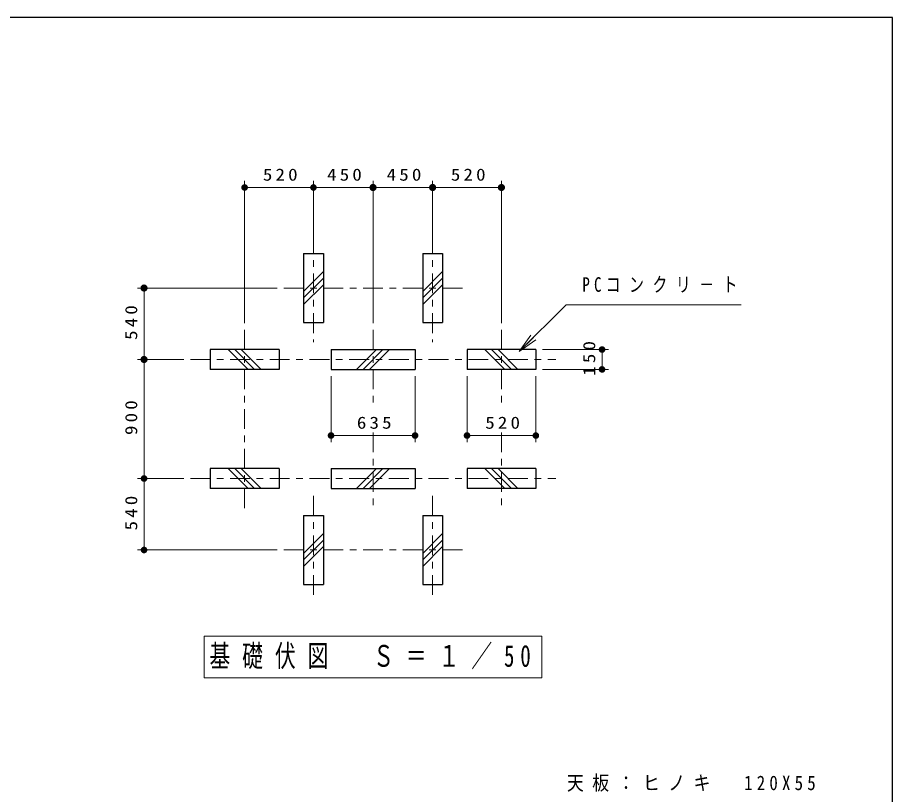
# Model space of a CAD drawing. Units: millimetres on the paper, with parts at other scales. Extents: x -365 to 0, y 0 to 257.
# Drawn here: x -132.2 to 0, y 139.5 to 257 of the extents above; entities that cross this region are included whole.
import ezdxf

# ---------------------------------------------------------------- set-up
doc = ezdxf.new("R2010")
doc.units = ezdxf.units.MM
doc.linetypes.add('USER2', pattern=[6, 3, -1, 1, -1])
doc.layers.add('LY_1', color=3, linetype='Continuous', lineweight=25)
doc.layers.add('LY_3', color=7, linetype='Continuous', lineweight=13)
doc.styles.add('ＭＳ ゴシック', font='')
doc.styles.get('ＭＳ ゴシック').set_extended_font_data('MS Gothic')

# ---------------------------------------------------------------- blocks, each defined once
blk = doc.blocks.new('filled_dot')
at = {"color": 0, "linetype": 'Continuous', "lineweight": -2, "const_width": 1.25}
blk.add_lwpolyline([(-0.625, 0, 1), (0.625, 0, 1)], format="xyb", close=True, dxfattribs=at)

msp = doc.modelspace()

# ---------------------------------------------------------------- linework, layer by layer
at = {"layer": 'LY_1', "color": 7, "lineweight": 13}
for p, q in [((-97.884, 210.798), (-97.884, 232.298)), ((-87.484, 224.298), (-87.484, 232.298)), ((-78.484, 210.798), (-78.484, 232.298)), ((-69.484, 224.298), (-69.484, 232.298)), ((-59.084, 210.798), (-59.084, 232.298)), ((-97.884, 231.298), (-87.484, 231.298)), ((-87.484, 231.298), (-78.484, 231.298)), ((-78.484, 231.298), (-69.484, 231.298)), ((-69.484, 231.298), (-59.084, 231.298)), ((-92.984, 216.098), (-114.084, 216.098)), ((-113.084, 205.298), (-113.084, 216.098)), ((-56.387, 206.492), (-54.619, 208.967)), ((-56.387, 206.492), (-54.265, 208.614)), ((-53.912, 208.26), (-56.387, 206.492)), ((-52.884, 206.798), (-42.884, 206.798)), ((-43.884, 206.798), (-43.884, 203.798)), ((-107.084, 205.298), (-114.084, 205.298)), ((-113.084, 187.298), (-113.084, 205.298)), ((-52.884, 203.798), (-42.884, 203.798)), ((-84.834, 202.798), (-84.834, 192.798)), ((-72.134, 202.798), (-72.134, 192.798)), ((-64.284, 202.798), (-64.284, 192.798)), ((-53.884, 202.798), (-53.884, 192.798)), ((-72.134, 193.798), (-84.834, 193.798)), ((-53.884, 193.798), (-64.284, 193.798)), ((-107.084, 187.298), (-114.084, 187.298)), ((-113.084, 176.498), (-113.084, 187.298)), ((-92.984, 176.498), (-114.084, 176.498)), ((-52.984, 163.448), (-103.984, 163.448)), ((-103.984, 163.448), (-103.984, 157.148)), ((-52.984, 157.148), (-52.984, 163.448)), ((-103.984, 157.148), (-52.984, 157.148))]:
    msp.add_line(p, q, dxfattribs=at)
at = {"layer": 'LY_1', "color": 7, "linetype": 'USER2', "lineweight": 13}
for p, q in [((-87.484, 224.298), (-87.484, 207.898)), ((-69.484, 224.298), (-69.484, 207.898)), ((-91.984, 216.098), (-64.984, 216.098)), ((-97.884, 209.798), (-97.884, 182.798)), ((-78.484, 209.798), (-78.484, 198.326)), ((-59.084, 209.798), (-59.084, 198.326)), ((-106.084, 205.298), (-50.884, 205.298)), ((-78.484, 194.283), (-78.484, 182.798)), ((-59.084, 194.283), (-59.084, 182.798)), ((-106.084, 187.298), (-50.884, 187.298)), ((-87.484, 184.698), (-87.484, 169.298)), ((-69.484, 184.698), (-69.484, 169.298)), ((-91.984, 176.498), (-64.984, 176.498))]:
    msp.add_line(p, q, dxfattribs=at)
at = {"layer": 'LY_1'}
for p, q in [((-88.984, 221.298), (-88.984, 210.898)), ((-88.984, 221.298), (-85.984, 221.298)), ((-85.984, 221.298), (-85.984, 210.898)), ((-70.984, 221.298), (-70.984, 210.898)), ((-70.984, 221.298), (-67.984, 221.298)), ((-67.984, 221.298), (-67.984, 210.898)), ((-88.984, 215.588), (-85.984, 218.588)), ((-70.984, 215.588), (-67.984, 218.588)), ((-88.984, 214.598), (-85.984, 217.598)), ((-70.984, 214.598), (-67.984, 217.598)), ((-88.984, 213.608), (-85.984, 216.608)), ((-70.984, 213.608), (-67.984, 216.608)), ((-88.984, 210.898), (-85.984, 210.898)), ((-70.984, 210.898), (-67.984, 210.898)), ((-92.684, 206.798), (-103.084, 206.798)), ((-103.084, 206.798), (-103.084, 203.798)), ((-100.374, 206.798), (-97.374, 203.798)), ((-99.384, 206.798), (-96.384, 203.798)), ((-98.394, 206.798), (-95.394, 203.798)), ((-92.684, 206.798), (-92.684, 203.798)), ((-84.834, 206.798), (-84.834, 203.798)), ((-84.834, 206.798), (-72.134, 206.798)), ((-80.974, 203.798), (-77.974, 206.798)), ((-79.984, 203.798), (-76.984, 206.798)), ((-78.994, 203.798), (-75.994, 206.798)), ((-72.134, 206.798), (-72.134, 203.798)), ((-53.884, 206.798), (-64.284, 206.798)), ((-64.284, 206.798), (-64.284, 203.798)), ((-61.574, 206.798), (-58.574, 203.798)), ((-60.584, 206.798), (-57.584, 203.798)), ((-59.594, 206.798), (-56.594, 203.798)), ((-53.884, 206.798), (-53.884, 203.798)), ((-92.684, 203.798), (-103.084, 203.798)), ((-84.834, 203.798), (-72.134, 203.798)), ((-53.884, 203.798), (-64.284, 203.798)), ((-92.684, 188.798), (-103.084, 188.798)), ((-103.084, 188.798), (-103.084, 185.798)), ((-100.374, 188.798), (-97.374, 185.798)), ((-99.384, 188.798), (-96.384, 185.798)), ((-98.394, 188.798), (-95.394, 185.798)), ((-92.684, 188.798), (-92.684, 185.798)), ((-84.834, 188.798), (-72.134, 188.798)), ((-84.834, 188.798), (-84.834, 185.798)), ((-80.974, 185.798), (-77.974, 188.798)), ((-79.984, 185.798), (-76.984, 188.798)), ((-78.994, 185.798), (-75.994, 188.798)), ((-72.134, 188.798), (-72.134, 185.798)), ((-64.284, 188.798), (-64.284, 185.798)), ((-53.884, 188.798), (-64.284, 188.798)), ((-61.574, 188.798), (-58.574, 185.798)), ((-60.584, 188.798), (-57.584, 185.798)), ((-59.594, 188.798), (-56.594, 185.798)), ((-53.884, 188.798), (-53.884, 185.798)), ((-92.684, 185.798), (-103.084, 185.798)), ((-84.834, 185.798), (-72.134, 185.798)), ((-53.884, 185.798), (-64.284, 185.798)), ((-88.984, 181.698), (-88.984, 171.298)), ((-88.984, 181.698), (-85.984, 181.698)), ((-85.984, 181.698), (-85.984, 171.298)), ((-70.984, 181.698), (-70.984, 171.298)), ((-70.984, 181.698), (-67.984, 181.698)), ((-67.984, 181.698), (-67.984, 171.298)), ((-88.984, 175.988), (-85.984, 178.988)), ((-70.984, 175.988), (-67.984, 178.988)), ((-88.984, 174.998), (-85.984, 177.998)), ((-70.984, 174.998), (-67.984, 177.998)), ((-88.984, 174.008), (-85.984, 177.008)), ((-70.984, 174.008), (-67.984, 177.008)), ((-88.984, 171.298), (-85.984, 171.298)), ((-70.984, 171.298), (-67.984, 171.298))]:
    msp.add_line(p, q, dxfattribs=at)
at = {"layer": 'LY_1', "color": 7, "lineweight": 13}
msp.add_lwpolyline([(-56.387, 206.492), (-49.316, 213.563), (-22.854, 213.563)], dxfattribs=at)
at = {"layer": 'LY_3', "color": 20, "lineweight": 25}
for p, q in [((0, 257), (-365, 257)), ((0, 0), (0, 257))]:
    msp.add_line(p, q, dxfattribs=at)

# ---------------------------------------------------------------- block references
at = {"layer": 'LY_1', "color": 7, "lineweight": 13, "xscale": 0.4, "yscale": 0.4}
for p in [(-97.884, 231.298), (-84.834, 193.798), (-64.284, 193.798)]:
    msp.add_blockref('filled_dot', p, dxfattribs=at)
at = {"layer": 'LY_1', "color": 7, "lineweight": 13}
for p, xscale, yscale, rotation in [((-87.484, 231.298), 0.4, 0.4, 180), ((-78.484, 231.298), 0.431, 0.431, 180), ((-69.484, 231.298), 0.431, 0.431, 180), ((-59.084, 231.298), 0.431, 0.431, 180), ((-113.084, 216.098), 0.431, 0.431, 270), ((-43.884, 206.798), 0.4, 0.4, 270), ((-113.084, 205.298), 0.431, 0.431, 270), ((-43.884, 203.798), 0.4, 0.4, 90), ((-72.134, 193.798), 0.4, 0.4, 180), ((-53.884, 193.798), 0.4, 0.4, 180), ((-113.084, 187.298), 0.4, 0.4, 270), ((-113.084, 176.498), 0.4, 0.4, 90)]:
    msp.add_blockref('filled_dot', p, dxfattribs=dict(at, xscale=xscale, yscale=yscale, rotation=rotation))

# ---------------------------------------------------------------- texts
at = {"layer": 'LY_1', "color": 7, "style": 'ＭＳ ゴシック'}
for s, insert, char_height, attachment_point in [('\\T1.33;\\W1.15;520', (-92.269, 232.298), 1.833, 8), ('\\T1.33;\\W1.15;450', (-82.569, 232.298), 1.833, 8), ('\\T1.33;\\W1.15;450', (-73.569, 232.298), 1.833, 8), ('\\T1.33;\\W1.15;520', (-63.869, 232.298), 1.833, 8), ('\\T1.57;\\W0.75;PCコンクリ－ト', (-46.854, 216.563), 2.199, 4), ('\\T1.33;\\W1.15;635', (-78.067, 194.798), 1.833, 8), ('\\T1.33;\\W1.15;520', (-58.669, 194.798), 1.833, 8), ('\\T1.57;\\W0.7;基礎伏図\u3000Ｓ＝１／50', (-78.484, 160.298), 3.299, 5), ('\\T1.5;\\W0.85;天板：ヒノキ\u3000120X55', (-49.186, 141.169), 2.199, 4)]:
    msp.add_mtext(s, dxfattribs=dict(at, insert=insert, char_height=char_height, attachment_point=attachment_point))
at = {"layer": 'LY_1', "color": 7, "char_height": 1.833, "attachment_point": 8, "rotation": 90, "style": 'ＭＳ ゴシック'}
for s, insert in [('\\T1.33;\\W1.15;540', (-114.084, 211.113)), ('\\T1.33;\\W1.15;150', (-44.884, 205.698)), ('\\T1.33;\\W1.15;900', (-114.084, 196.739)), ('\\T1.33;\\W1.15;540', (-114.084, 182.313))]:
    msp.add_mtext(s, dxfattribs=dict(at, insert=insert))

doc.saveas('drawing.dxf')
